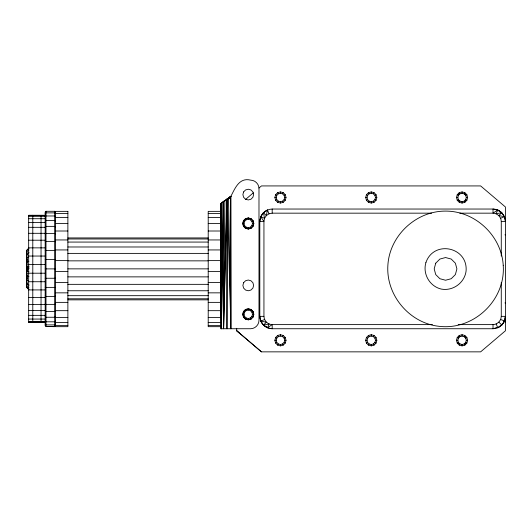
<?xml version="1.0" encoding="UTF-8"?>
<svg xmlns="http://www.w3.org/2000/svg" width="532" height="532" viewBox="0 0 532 532"><rect width="100%" height="100%" fill="white"/><g stroke="black" fill="none" stroke-linecap="round" stroke-linejoin="round"><path stroke-width="0.8" d="M223.267 201.542L221.385 328.736L221.412 203.051L230.915 196.275C235.204 187.956 239.327 177.276 250.725 180.148C255.161 180.235 258.898 183.966 258.984 188.401L258.984 320.483C258.898 324.919 255.161 328.65 250.725 328.736L220.594 328.736L220.594 204.494L221.412 203.051L220.594 261.87L221.385 328.736L223.646 201.289L223.62 328.736L226.978 199.101L228.162 198.961M226.978 199.101L226.965 328.736L227.31 198.882L230.915 196.275L230.915 328.736L227.31 198.882L222.117 202.399L220.594 204.494M220.773 211.184L220.807 203.789L220.84 211.237M221.385 328.736L222.05 202.453M221.412 203.051L220.594 218.12L220.714 203.975M226.625 199.34L223.62 328.736L224.883 200.471L226.326 200.212M220.594 218.12L221.226 203.224M26.846 276.274L26.6 285.125L27.012 285.079L26.6 285.578L26.886 273.195M26.873 280.118L26.873 276.46M26.853 264.723L26.6 252.201L26.839 261.431M26.873 260.254L26.6 267.649L27.837 268.886L26.6 271.22L28.921 271.506M26.819 272.909L26.926 275.47M26.839 257.601L26.906 261.279M26.819 273.036L26.6 274.332L26.873 273.135M26.839 266.333L26.6 267.649L28.921 266.951M458.152 324.613L493.018 324.613C497.447 324.52 501.184 320.789 501.27 316.354L501.27 282.512M501.27 316.354L505.4 316.354C505.373 321.368 502.208 325.79 497.786 327.785L493.018 328.736L272.191 328.736C265.541 328.61 259.942 323.004 259.809 316.354L259.809 221.425C259.942 214.768 265.541 209.169 272.191 209.036L493.018 209.036C499.668 209.176 505.267 214.768 505.4 221.425L501.27 221.425C501.184 216.99 497.453 213.252 493.018 213.166L459.808 213.166M26.959 283.15L26.6 283.263L26.873 281.88M505.087 322.066L505.4 320.483M264.351 212.055L267.456 209.987L266.326 215.613L263.44 212.674L260.766 216.69L259.809 221.425L263.938 221.425L264.544 218.32L263.44 212.674L267.456 209.987L269.012 213.804L266.326 215.613L264.544 218.32L260.766 216.69L263.938 221.425L263.938 316.354C264.025 320.789 267.756 324.527 272.191 324.613L432.416 324.613M230.822 196.654L230.915 196.275L229.711 197.798L227.543 198.735M457.833 197.485L459.276 192.657L462.062 191.912L464.848 192.657L466.883 194.699L467.635 197.485L466.883 200.271L464.848 202.306L462.062 203.051L459.276 202.306L457.234 200.271L456.489 197.485L457.234 194.699L459.276 192.657L459.947 193.821L462.062 193.249L466.883 194.699L465.726 195.364L466.291 197.485L464.848 202.306L464.177 201.149L462.062 201.714L457.234 200.271L458.398 199.6L457.833 197.485L456.489 197.485M457.833 340.294L459.276 335.473L462.062 334.721L464.848 335.473L466.883 337.507L467.635 340.294L466.883 343.08L464.848 345.122L462.062 345.867L459.276 345.122L457.234 343.08L456.489 340.294L457.234 337.507L459.276 335.473L459.947 336.63L462.062 336.064L466.883 337.507L465.726 338.179L466.291 340.294L464.848 345.122L464.177 343.958L462.062 344.53L457.234 343.08L458.398 342.415L457.833 340.294L456.489 340.294M242.865 222.788L243.237 221.398M244.022 223.487L244.587 221.372L246.136 219.822L248.251 219.257L250.366 219.822L251.915 221.372L252.481 223.487L251.915 225.601L250.366 227.151L248.251 227.716L246.136 227.151L244.587 225.601L244.022 223.487L242.678 223.487M244.587 225.601L243.423 226.273L245.465 228.314L248.251 229.059L251.038 228.314L253.079 226.273L253.824 223.487L253.079 220.7L251.038 218.659L248.251 217.914L245.465 218.659L243.423 220.7L244.587 221.372M242.865 313.594L243.237 312.204M274.871 197.485L275.623 194.699L277.657 192.657L280.444 191.912L283.23 192.657L285.272 194.699L286.017 197.485L285.272 200.271L283.23 202.306L280.444 203.051L277.657 202.306L275.623 200.271L274.871 197.485L276.214 197.485L276.78 195.364L278.329 193.821L280.444 193.249L282.565 193.821L284.108 195.364L284.68 197.485L284.108 199.6L282.565 201.149L280.444 201.714L278.329 201.149L276.78 199.6L276.214 197.485M244.022 314.292L244.587 312.178L246.136 310.628L248.251 310.063L250.366 310.628L251.915 312.178L252.481 314.292L251.915 316.407L250.366 317.956L248.251 318.522L246.136 317.956L244.587 316.407L244.022 314.292L242.678 314.292M244.587 316.407L243.423 317.079L245.465 319.12L248.251 319.865L251.038 319.12L253.079 317.079L253.824 314.292L253.079 311.506L251.038 309.464L248.949 308.906M274.871 340.294L275.623 337.507L277.657 335.473L280.444 334.721L283.23 335.473L285.272 337.507L286.017 340.294L285.272 343.08L283.23 345.122L280.444 345.867L277.657 345.122L275.623 343.08L274.871 340.294L276.214 340.294L276.78 342.415L278.329 343.958L280.444 344.53L282.565 343.958L284.108 342.415L284.68 340.294L284.108 338.179L282.565 336.63L280.444 336.064L278.329 336.63L276.78 338.179L276.214 340.294M365.683 197.485L366.428 194.699L368.47 192.657L371.256 191.912L374.043 192.657L376.077 194.699L376.829 197.485L376.077 200.271L374.043 202.306L371.256 203.051L368.47 202.306L366.428 200.271L365.683 197.485L367.02 197.485L367.592 195.364L369.135 193.821L371.256 193.249L373.371 193.821L374.92 195.364L375.486 197.485L374.92 199.6L373.371 201.149L371.256 201.714L369.135 201.149L367.592 199.6L367.02 197.485M365.683 340.294L366.428 337.507L368.47 335.473L371.256 334.721L374.043 335.473L376.077 337.507L376.829 340.294L376.077 343.08L374.043 345.122L371.256 345.867L368.47 345.122L366.428 343.08L365.683 340.294L367.02 340.294L367.592 342.415L369.135 343.958L371.256 344.53L373.371 343.958L374.92 342.415L375.486 340.294L374.92 338.179L373.371 336.63L371.256 336.064L369.135 336.63L367.592 338.179L367.02 340.294M505.4 316.354L503.738 322.545L502.042 324.247M26.913 265.481L26.913 272.298M500.639 218.246L504.449 216.684L498.83 215.56L501.762 212.674L497.746 209.994L496.123 213.771L501.762 212.674L504.449 216.684L505.4 221.425M26.6 255.56L26.959 254.821M230.915 196.275L229.711 197.798L228.494 198.084L230.915 328.736L230.622 196.654L229.711 197.798L228.906 197.791L230.622 196.654M245.465 228.314L246.136 227.151M250.366 219.822L251.038 218.659M277.657 202.306L278.329 201.149M282.565 193.821L283.23 192.657M245.465 319.12L246.136 317.956M250.366 310.628L251.038 309.464M277.657 345.122L278.329 343.958M282.565 336.63L283.23 335.473M368.47 202.306L369.135 201.149M373.371 193.821L374.043 192.657M368.47 345.122L369.135 343.958M373.371 336.63L374.043 335.473M459.276 202.306L459.947 201.149L458.398 199.6M464.848 192.657L464.177 193.821L465.726 195.364M459.276 345.122L459.947 343.958L458.398 342.415M464.848 335.473L464.177 336.63L465.726 338.179M26.6 257.621L27.012 256.949M27.012 265.761L26.6 266.426L26.959 268.7L26.6 271.353L27.012 272.018M26.873 277.524L26.913 275.563M27.012 284.48L26.6 285.578L26.959 285.139M496.196 323.975L497.786 327.785L501.816 325.072L504.489 321.015L500.665 319.459M260.753 216.684L263.44 212.674M267.45 327.798L269.086 324.008L263.446 325.105L260.76 321.095L259.809 316.354L263.938 316.354M45.998 211.297L45.998 326.475L54.67 326.675L55.494 325.657L54.67 326.475L45.998 326.475L45.173 325.657L45.173 212.122L45.998 211.297L54.67 211.297L55.494 212.122M27.012 278.688L26.6 278.702L27.012 278.256M28.854 248.105L26.6 250.353L26.6 287.426L28.854 289.674M26.819 271.513L26.6 270.13L29.074 268.115M247.553 308.906L245.465 309.464L243.423 311.506L244.587 312.178M500.911 325.378L498.411 327.293M459.947 193.821L458.398 195.364L457.234 194.699M464.177 201.149L465.726 199.6L466.883 200.271M459.947 336.63L458.398 338.179L457.234 337.507M464.177 343.958L465.726 342.415L466.883 343.08M26.6 250.645L28.854 248.431M26.926 278.602L26.6 278.702L26.959 278.349M27.112 275.835L26.6 276.068L26.959 275.716M45.173 213.671L45.998 212.873L54.67 212.873L55.494 213.671M55.494 324.108L54.67 324.906L45.998 324.906L45.173 324.108M26.6 283.263L27.012 282.878L26.6 282.219M45.173 216.724L45.998 215.972L54.67 215.972L55.494 216.724M55.494 321.055L54.67 321.807L45.998 321.807L45.173 321.055M26.6 252.082L28.854 250.047M245.365 199.606L253.412 192.764M258.984 188.029L261.458 185.927L480.635 185.927L505.4 206.975L505.4 330.804L480.635 351.852L261.458 351.852L236.693 330.804L236.693 328.31M45.173 221.206L45.998 220.514L54.67 220.514L55.494 221.206M55.494 316.573L54.67 317.265L45.998 317.265L45.173 316.573M26.6 254.575L29.074 252.667M230.429 196.654L229.019 197.718L229.711 197.798L228.9 197.784M26.6 276.068L27.012 275.762M45.173 226.984L45.998 226.373L54.67 226.373L55.494 226.984M55.494 310.794L54.67 311.406L45.998 311.406L45.173 310.794M497.746 209.994L493.018 213.166L493.018 209.036L497.746 209.994L501.762 212.674M26.6 284.58L27.012 284.314M45.173 233.9L45.998 233.395L54.67 233.395L55.494 233.9M55.494 303.878L54.67 304.384L45.998 304.384L45.173 303.878M26.6 257.973L28.662 256.757M275.623 200.271L276.78 199.6M284.108 195.364L285.272 194.699M251.915 221.372L253.079 220.7M366.428 200.271L367.592 199.6M374.92 195.364L376.077 194.699M251.915 312.178L253.079 311.506M275.623 343.08L276.78 342.415M284.108 338.179L285.272 337.507M366.428 343.08L367.592 342.415M374.92 338.179L376.077 337.507M45.173 241.781L45.998 241.388L54.67 241.388L55.494 241.781M55.494 295.998L54.67 296.391L45.998 296.391L45.173 295.998M260.76 321.095L266.379 322.219L263.446 325.105L267.463 327.785L272.191 324.613L272.191 328.736C267.27 328.49 262.801 325.604 260.76 321.095L264.57 319.533M26.6 262.05L28.921 261.199M45.173 250.392L55.494 250.392M55.494 287.386L45.173 287.386M497.639 327.499L493.018 328.736L493.018 324.613M269.012 213.804L272.191 213.166L431.585 213.166M45.173 259.516L55.494 259.516M55.494 278.263L45.173 278.263M26.6 266.559L28.921 266.273M284.68 197.485L286.017 197.485M375.486 197.485L376.829 197.485M466.291 197.485L467.635 197.485M220.594 211.357L208.212 211.37L208.212 326.675L220.594 326.675M55.494 213.432L67.877 213.432M208.212 213.432L220.594 213.432M45.173 215.274L28.662 215.274L28.662 322.505L45.173 322.505M28.662 215.62L45.173 215.62M28.662 216.318L45.173 216.318M55.494 217.502L67.877 217.502M208.212 217.502L220.594 217.502M28.662 218.719L45.173 218.719M28.662 222.423L45.173 222.423M55.494 223.433L67.877 223.433M208.212 223.433L220.594 223.433M252.481 223.487L253.824 223.487M28.662 227.324L45.173 227.324M55.494 231.008L67.877 231.008M208.212 231.008L220.594 231.008M28.662 233.309L45.173 233.309M504.928 234.838L505.4 234.838M67.877 237.93L208.212 237.93M67.877 238.981L208.212 238.981M55.494 239.952L67.877 239.952M208.212 239.952L220.594 239.952M28.662 240.211L45.173 240.211M67.877 242.067L208.212 242.067M67.877 246.981L208.212 246.981M28.662 247.859L45.173 247.859M55.494 249.94L67.877 249.94M208.212 249.94L220.594 249.94M67.877 253.385L208.212 253.385M28.662 256.045L45.173 256.045M55.494 260.613L67.877 260.613M208.212 260.613L220.594 260.613M67.877 260.853L208.212 260.853M28.662 264.57L45.173 264.57M45.173 268.886L55.494 268.886M67.877 268.86L208.212 268.86M55.494 271.586L67.877 271.586M208.212 271.586L220.594 271.586M28.662 273.209L45.173 273.209M67.877 276.873L208.212 276.873M28.662 281.734L45.173 281.734M55.494 282.459L67.877 282.459M208.212 282.459L220.594 282.459M67.877 284.341L208.212 284.341M28.662 289.92L45.173 289.92M67.877 290.758L208.212 290.758M55.494 292.846L67.877 292.846M208.212 292.846L220.594 292.846M67.877 295.686L208.212 295.686M28.662 297.568L45.173 297.568M67.877 298.785L208.212 298.785M67.877 299.849L208.212 299.849M55.494 302.369L67.877 302.369M208.212 302.369L220.594 302.369M504.928 302.941L505.4 302.941M28.662 304.47L45.173 304.47M28.662 310.455L45.173 310.455M55.494 310.675L67.877 310.675M208.212 310.675L220.594 310.675M252.481 314.292L253.824 314.292M28.662 315.356L45.173 315.356M55.494 317.471L67.877 317.471M208.212 317.471L220.594 317.471M28.662 319.06L45.173 319.06M28.662 321.461L45.173 321.461M28.662 322.159L45.173 322.159M55.494 322.518L67.877 322.518M208.212 322.518L220.594 322.518M55.494 325.624L67.877 325.624M208.212 325.624L220.594 325.624M284.68 340.294L286.017 340.294M375.486 340.294L376.829 340.294M466.291 340.294L467.635 340.294M27.012 259.091L26.6 259.077L26.959 259.43M27.012 252.7L26.6 252.653L26.959 253.392M26.959 259.124L26.6 259.077L26.913 259.257M26.6 275.729L28.921 276.58M26.839 255.912L26.6 254.515L26.926 254.648M26.886 264.584L26.6 261.711L27.112 261.943M366.428 194.699L367.592 195.364M374.92 199.6L376.077 200.271M275.623 194.699L276.78 195.364M284.108 199.6L285.272 200.271M251.915 225.601L253.079 226.273M366.428 337.507L367.592 338.179M374.92 342.415L376.077 343.08M251.915 316.407L253.079 317.079M275.623 337.507L276.78 338.179M284.108 342.415L285.272 343.08M26.6 279.805L28.662 281.022M26.6 283.204L29.074 285.112M261.458 351.852L236.693 330.698L239.686 333.345M26.6 285.697L28.854 287.732M26.6 254.515L27.012 254.901M26.6 287.134L28.854 289.348M498.883 322.166L501.816 325.072M26.6 252.201L27.012 252.647M26.6 280.151L27.012 280.829M368.47 192.657L369.135 193.821M373.371 201.149L374.043 202.306M368.47 335.473L369.135 336.63M373.371 343.958L374.043 345.122M277.657 192.657L278.329 193.821M282.565 201.149L283.23 202.306M245.465 218.659L246.136 219.822M250.366 227.151L251.038 228.314M277.657 335.473L278.329 336.63M282.565 343.958L283.23 345.122M245.465 309.464L246.136 310.628M250.366 317.956L251.038 319.12M26.6 261.711L26.959 262.409M242.865 224.185L243.237 225.575M242.865 314.991L243.237 316.38M26.6 263.446L26.873 264.643M26.6 270.13L26.873 271.387M501.27 221.425L501.27 256.092M462.062 191.912L462.062 193.249M462.062 201.714L462.062 203.051M462.062 334.721L462.062 336.064M462.062 344.53L462.062 345.867M371.256 191.912L371.256 193.249M371.256 201.714L371.256 203.051M371.256 334.721L371.256 336.064M371.256 344.53L371.256 345.867M280.444 191.912L280.444 193.249M280.444 201.714L280.444 203.051M280.444 334.721L280.444 336.064M280.444 344.53L280.444 345.867M272.191 209.036L272.191 213.166M248.251 217.914L248.251 219.257M248.251 227.716L248.251 229.059M248.251 308.72L248.251 310.063M248.251 318.522L248.251 319.865M54.67 211.297L54.67 326.675M41.044 215.274L41.044 322.505M32.791 215.274L32.791 322.505M503.219 265.262C505.792 300.394 473.207 330.984 438.308 326.222C408.915 322.658 385.873 294.801 387.875 265.262C389.59 235.703 415.944 210.958 445.55 211.104C475.156 210.958 501.516 235.703 503.219 265.262M425.919 262.509C422.481 273.887 429.69 286.369 441.261 289.076C452.932 291.31 464.589 282.838 466.079 271.047C468.074 246.948 433.899 239.679 425.919 262.509M243.603 191.912L242.885 194.592L243.603 197.279L245.571 199.241L248.251 199.959L250.931 199.241L252.9 197.279L253.618 194.592L252.9 191.912L250.931 189.944L248.251 189.226L245.571 189.944L243.603 191.912M243.603 220.8L242.885 223.487L243.603 226.167L245.571 228.135L248.251 228.853L250.931 228.135L252.9 226.167L253.618 223.487L252.9 220.8L250.931 218.838L248.251 218.12L245.571 218.838L243.603 220.8M243.603 282.718L242.885 285.398L243.603 288.085L245.571 290.046L248.251 290.765L250.931 290.046L252.9 288.085L253.618 285.398L252.9 282.718L250.931 280.75L248.251 280.032L245.571 280.75L243.603 282.718M243.603 311.612L242.885 314.292L243.603 316.979L245.571 318.941L248.251 319.659L250.931 318.941L252.9 316.979L253.618 314.292L252.9 311.612L250.931 309.644L248.251 308.926L245.571 309.644L243.603 311.612M435.721 263.214L434.198 268.886L435.721 274.565L439.878 278.721L445.55 280.238L451.222 278.721L455.379 274.565L456.902 268.886L455.379 263.214L451.222 259.057L445.55 257.541L439.878 259.057L435.721 263.214M67.877 211.357L55.494 211.37L55.494 326.675L67.877 326.675L67.877 211.357"/></g></svg>
